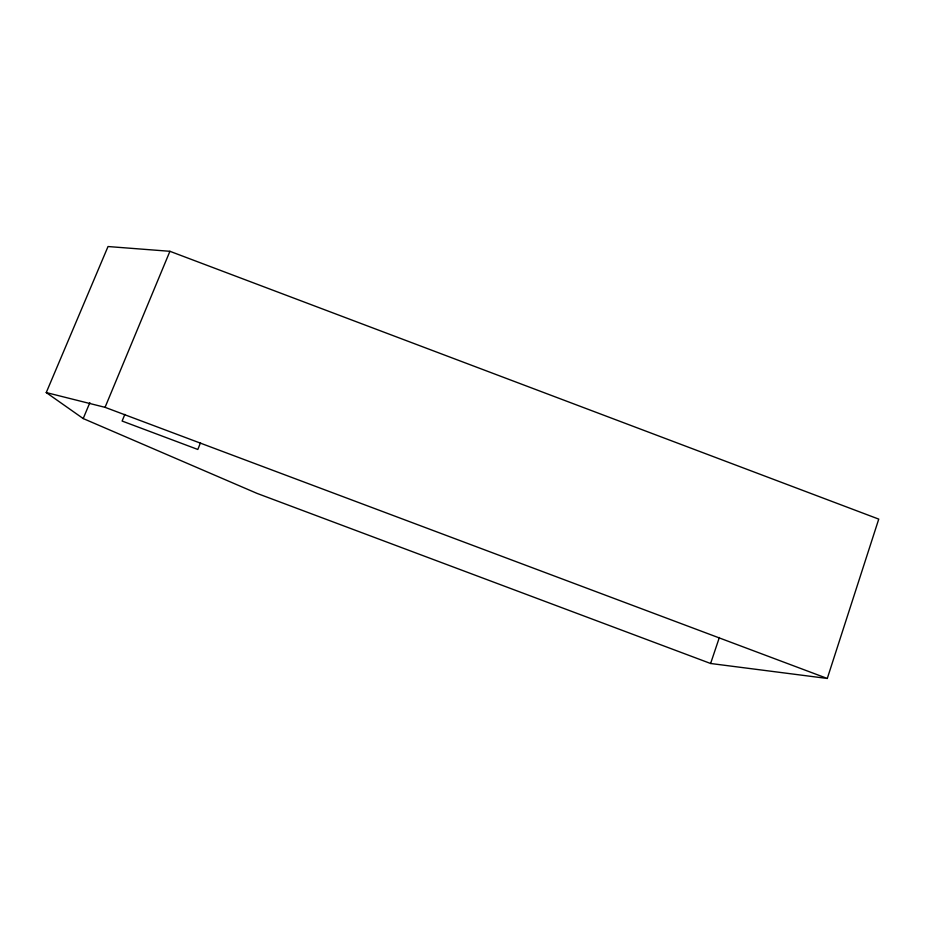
<?xml version="1.0" encoding="UTF-8"?>
<svg xmlns="http://www.w3.org/2000/svg" width="925" height="925" viewBox="0 0 925 925"><rect width="100%" height="100%" fill="white"/><g stroke="black" fill="none" stroke-linecap="round" stroke-linejoin="round"><path stroke-width="1.39" d="M827.285 678.464L878.75 519.11L169.911 251.299L108.028 246.536L46.25 392.57L83.204 418.562L256.977 493.372L710.608 663.491L827.285 678.464L105.057 407.335L46.25 392.57M710.608 663.491L719.361 637.475M200.505 442.786L197.811 449.458L122.112 421.048L124.852 414.388M105.057 407.335L169.911 251.299M83.204 418.562L89.852 402.653"/></g></svg>
